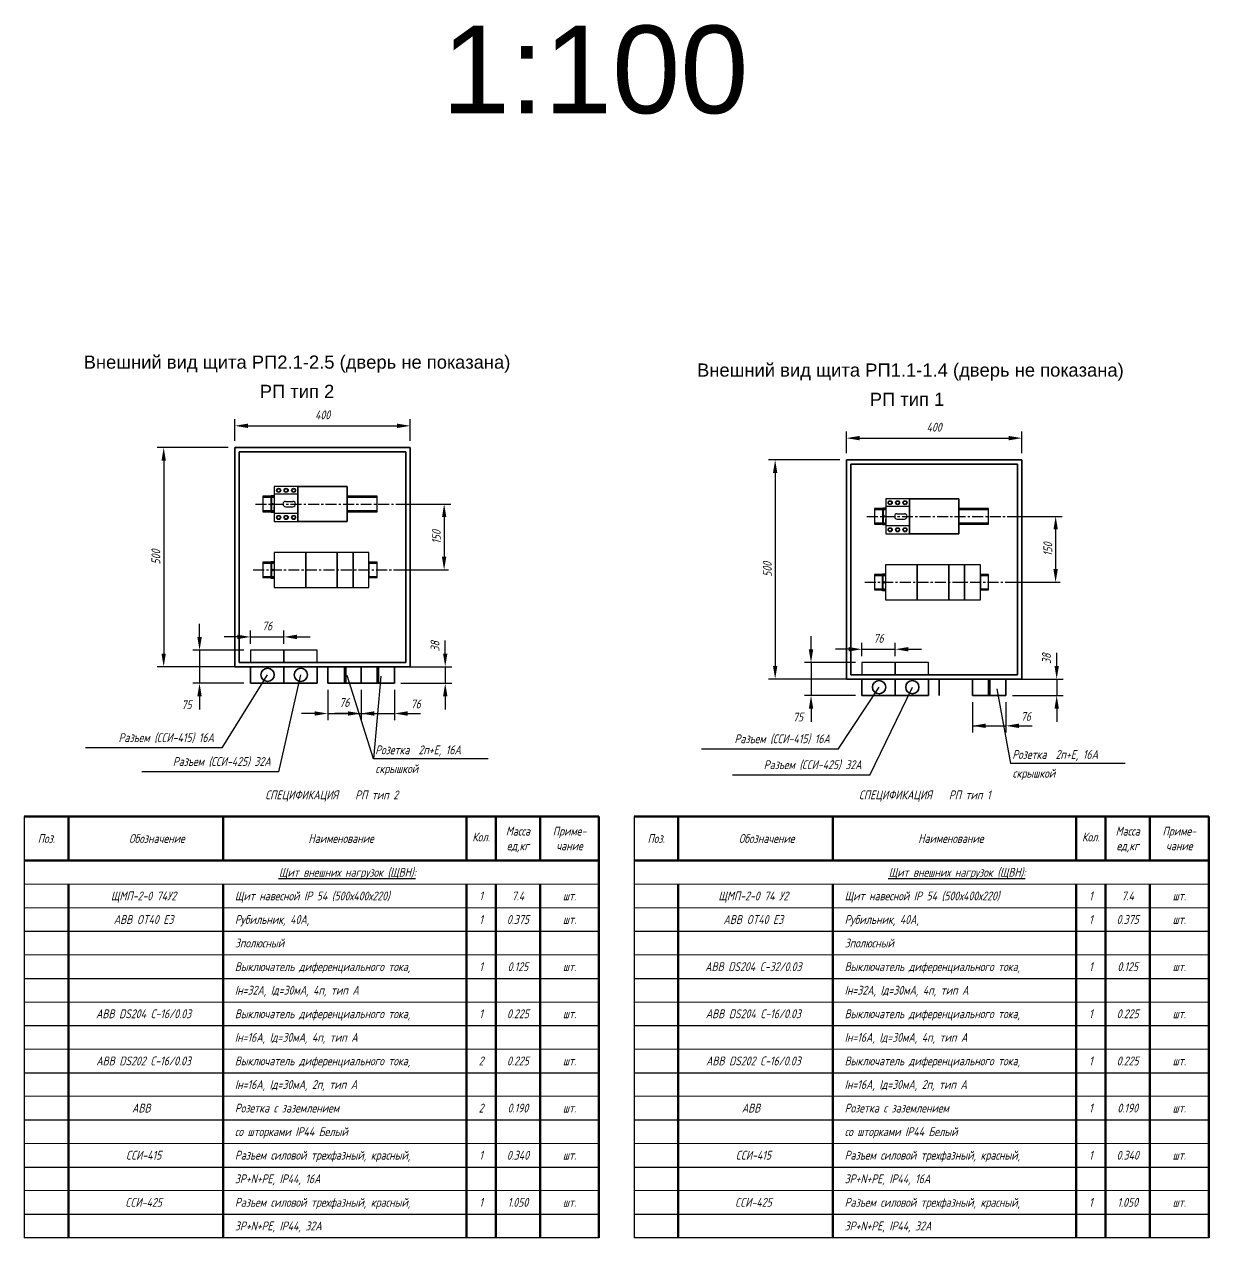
# Model space of a CAD drawing. Header units: millimetres. Extents: x -7047 to 653546, y -441812 to -147059.
# Drawn here: x 358859 to 385866, y -321476 to -293801 of the extents above; entities that cross this region are included whole.
import ezdxf
from ezdxf.enums import TextEntityAlignment as Align

# ---------------------------------------------------------------- set-up
doc = ezdxf.new("R2010")
doc.units = ezdxf.units.MM
doc.linetypes.add('CENTER', pattern=[2, 1.25, -0.25, 0.25, -0.25])
doc.layers.add('$TEXT', color=250, linetype='Continuous')
doc.layers.add('TONK', color=7, linetype='Continuous', lineweight=30)
doc.layers.add('ЭОМ_схема_т', color=7, linetype='Continuous', lineweight=25)
doc.styles.add('Arial-0', font='arial.ttf')
doc.styles.add('GOST 2.304', font='CS_Gost2304.shx', dxfattribs={"oblique": 15})
doc.styles.add('Анно2.0', font='arial.ttf', dxfattribs={"height": 2})
doc.styles.add('АРИАЛ', font='arial.ttf', dxfattribs={"width": 0.9, "height": 2.7})

msp = doc.modelspace()

# ---------------------------------------------------------------- linework, layer by layer
at = {"layer": '$TEXT', "color": 7}
for points in [[(358858.5, -311866.5), (358858.5, -321476.1)], [(372762.1, -311866.5), (372762.1, -321476.1)], [(371962.5, -321476.1), (358858.5, -321476.1)], [(385866.1, -321476.1), (372762.1, -321476.1)]]:
    msp.add_lwpolyline(points, dxfattribs=at)
at = {"color": 7, "ltscale": 2}
for p, q in [((363660.8, -303303.3), (363660.8, -302808.6)), ((363960.8, -302958.6), (367360.8, -302958.6)), ((367660.8, -303303.3), (367660.8, -302808.6)), ((377603.7, -303584.6), (377603.7, -303089.9)), ((377903.7, -303239.9), (381303.7, -303239.9)), ((381603.7, -303584.6), (381603.7, -303089.9)), ((363510.8, -303453.3), (361887.2, -303453.3)), ((362037.2, -303753.3), (362037.2, -308153.3)), ((377453.7, -303734.6), (375830.1, -303734.6)), ((375980.1, -304034.6), (375980.1, -308434.6)), ((365098.8, -304342), (364558.8, -304342)), ((364558.8, -304342), (364558.8, -305142)), ((365098.8, -305142), (365098.8, -304342)), ((364490.4, -304567), (364301.4, -304567)), ((364301.4, -304567), (364301.4, -304917)), ((364490.4, -304595.8), (364301.4, -304595.8)), ((364301.4, -304595.8), (364301.4, -304888.2)), ((364490.4, -304937.8), (364490.4, -304546.3)), ((364490.4, -304546.3), (364558.8, -304546.3)), ((364490.4, -304577.3), (364558.8, -304577.3)), ((364490.4, -304596.9), (364490.4, -304577.3)), ((364558.8, -304587.1), (364490.4, -304587.1)), ((364490.4, -304888.2), (364490.4, -304595.8)), ((364503.8, -304596.9), (364490.4, -304596.9)), ((364490.4, -304596.9), (364490.4, -304889.3)), ((364558.8, -304596.9), (364490.4, -304596.9)), ((364497.1, -304889.3), (364497.1, -304596.9)), ((364503.8, -304889.3), (364503.8, -304596.9)), ((364558.8, -304512.4), (365098.8, -304512.4)), ((364558.8, -304556), (364558.8, -304538.6)), ((364558.8, -304546.3), (364558.8, -304937.8)), ((364558.8, -304577.3), (364558.8, -304596.9)), ((366905.4, -304567), (366222.6, -304567)), ((366905.4, -304595.8), (366222.6, -304595.8)), ((366905.4, -304917), (366905.4, -304567)), ((366905.4, -304888.2), (366905.4, -304595.8)), ((379041.7, -304623.3), (378501.7, -304623.3)), ((378501.7, -304623.3), (378501.7, -305423.3)), ((379041.7, -305423.3), (379041.7, -304623.3)), ((364301.4, -304888.2), (364490.4, -304888.2)), ((364301.4, -304917), (364490.4, -304917)), ((364490.4, -304889.3), (364503.8, -304889.3)), ((364490.4, -304889.3), (364558.8, -304889.3)), ((364490.4, -304908.9), (364490.4, -304889.3)), ((364558.8, -304899.1), (364490.4, -304899.1)), ((364558.8, -304908.9), (364490.4, -304908.9)), ((364558.8, -304937.8), (364490.4, -304937.8)), ((364520.3, -304757.5), (364524.6, -304726.9)), ((364525.1, -304758.7), (364529.4, -304728)), ((364558.8, -304869.1), (364558.8, -304808.8)), ((364558.8, -304849.1), (364558.8, -304815.5)), ((364558.8, -304889.3), (364558.8, -304908.9)), ((364558.8, -304950.4), (365098.8, -304950.4)), ((365098.8, -304808.8), (365098.8, -304869.1)), ((366222.6, -304888.2), (366905.4, -304888.2)), ((366222.6, -304917), (366905.4, -304917)), ((378433.3, -304848.3), (378244.4, -304848.3)), ((378244.4, -304848.3), (378244.4, -305198.3)), ((378433.3, -304877.1), (378244.4, -304877.1)), ((378244.4, -304877.1), (378244.4, -305169.5)), ((378433.3, -305219.1), (378433.3, -304827.6)), ((378433.3, -304827.6), (378501.7, -304827.6)), ((378433.3, -304858.6), (378501.7, -304858.6)), ((378433.3, -304878.2), (378433.3, -304858.6)), ((378501.7, -304868.4), (378433.3, -304868.4)), ((378433.3, -305169.5), (378433.3, -304877.1)), ((378446.7, -304878.2), (378433.3, -304878.2)), ((378433.3, -304878.2), (378433.3, -305170.6)), ((378501.7, -304878.2), (378433.3, -304878.2)), ((378440, -305170.6), (378440, -304878.2)), ((378446.7, -305170.6), (378446.7, -304878.2)), ((378501.7, -304793.7), (379041.7, -304793.7)), ((378501.7, -304837.3), (378501.7, -304819.9)), ((378501.7, -304827.6), (378501.7, -305219.1)), ((378501.7, -304858.6), (378501.7, -304878.2)), ((380848.3, -304848.3), (380165.5, -304848.3)), ((380848.3, -304877.1), (380165.5, -304877.1)), ((380848.3, -305198.3), (380848.3, -304848.3)), ((380848.3, -305169.5), (380848.3, -304877.1)), ((364558.8, -305142), (365098.8, -305142)), ((368432.6, -305042), (368431.7, -305946.5)), ((378244.4, -305169.5), (378433.3, -305169.5)), ((378244.4, -305198.3), (378433.3, -305198.3)), ((378433.3, -305170.6), (378446.7, -305170.6)), ((378433.3, -305170.6), (378501.7, -305170.6)), ((378433.3, -305190.2), (378433.3, -305170.6)), ((378501.7, -305180.4), (378433.3, -305180.4)), ((378501.7, -305190.2), (378433.3, -305190.2)), ((378501.7, -305219.1), (378433.3, -305219.1)), ((378463.2, -305038.8), (378467.5, -305008.2)), ((378468, -305040), (378472.4, -305009.3)), ((378501.7, -305150.4), (378501.7, -305090.1)), ((378501.7, -305130.4), (378501.7, -305096.8)), ((378501.7, -305170.6), (378501.7, -305190.2)), ((378501.7, -305231.7), (379041.7, -305231.7)), ((379041.7, -305090.1), (379041.7, -305150.4)), ((380165.5, -305169.5), (380848.3, -305169.5)), ((380165.5, -305198.3), (380848.3, -305198.3)), ((378501.7, -305423.3), (379041.7, -305423.3)), ((382375.5, -305323.3), (382374.6, -306227.8)), ((364488, -306071.5), (364299, -306071.5)), ((364299, -306071.5), (364299, -306421.5)), ((364488, -306442.2), (364488, -306050.7)), ((364488, -306050.7), (364556.4, -306050.7)), ((364488, -306081.7), (364556.4, -306081.7)), ((364488, -306101.3), (364488, -306081.7)), ((365276.4, -305846.5), (364556.4, -305846.5)), ((364556.4, -305846.5), (364556.4, -306646.5)), ((364556.4, -306050.7), (364556.4, -306442.2)), ((364556.4, -306081.7), (364556.4, -306101.3)), ((365276.4, -306646.5), (365276.4, -305846.5)), ((365996.4, -305846.5), (365276.4, -305846.5)), ((365276.4, -305846.5), (365276.4, -306646.5)), ((366356.4, -305846.5), (365996.4, -305846.5)), ((365996.4, -305846.5), (365996.4, -306646.5)), ((365996.4, -306646.5), (365996.4, -305846.5)), ((366356.4, -306646.5), (366356.4, -305846.5)), ((366716.4, -305846.5), (366356.4, -305846.5)), ((366356.4, -305846.5), (366356.4, -306646.5)), ((366716.4, -306646.5), (366716.4, -305846.5)), ((366905.4, -306071.5), (366716.4, -306071.5)), ((366905.4, -306421.5), (366905.4, -306071.5)), ((364488, -306100.3), (364299, -306100.3)), ((364299, -306100.3), (364299, -306392.6)), ((364556.4, -306091.5), (364488, -306091.5)), ((364488, -306392.6), (364488, -306100.3)), ((364501.4, -306101.3), (364488, -306101.3)), ((364488, -306101.3), (364488, -306393.7)), ((364556.4, -306101.3), (364488, -306101.3)), ((364494.7, -306393.7), (364494.7, -306101.3)), ((364501.4, -306393.7), (364501.4, -306101.3)), ((364517.9, -306262), (364522.2, -306231.3)), ((364522.7, -306263.2), (364527, -306232.5)), ((366905.4, -306100.3), (366716.4, -306100.3)), ((366716.4, -306100.3), (366716.4, -306392.6)), ((366905.4, -306392.6), (366905.4, -306100.3)), ((378430.9, -306352.8), (378242, -306352.8)), ((378242, -306352.8), (378242, -306702.8)), ((378430.9, -306723.5), (378430.9, -306332)), ((378430.9, -306332), (378499.3, -306332)), ((378430.9, -306363), (378499.3, -306363)), ((378430.9, -306382.6), (378430.9, -306363)), ((379219.3, -306127.8), (378499.3, -306127.8)), ((378499.3, -306127.8), (378499.3, -306927.8)), ((378499.3, -306332), (378499.3, -306723.5)), ((378499.3, -306363), (378499.3, -306382.6)), ((379219.3, -306927.8), (379219.3, -306127.8)), ((379939.3, -306127.8), (379219.3, -306127.8)), ((379219.3, -306127.8), (379219.3, -306927.8)), ((380299.3, -306127.8), (379939.3, -306127.8)), ((379939.3, -306127.8), (379939.3, -306927.8)), ((379939.3, -306927.8), (379939.3, -306127.8)), ((380299.3, -306927.8), (380299.3, -306127.8)), ((380659.3, -306127.8), (380299.3, -306127.8)), ((380299.3, -306127.8), (380299.3, -306927.8)), ((380659.3, -306927.8), (380659.3, -306127.8)), ((380848.3, -306352.8), (380659.3, -306352.8)), ((380848.3, -306702.8), (380848.3, -306352.8)), ((364299, -306392.6), (364488, -306392.6)), ((364299, -306421.5), (364488, -306421.5)), ((364488, -306393.7), (364501.4, -306393.7)), ((364488, -306393.7), (364556.4, -306393.7)), ((364488, -306413.3), (364488, -306393.7)), ((364556.4, -306403.5), (364488, -306403.5)), ((364556.4, -306413.3), (364488, -306413.3)), ((364556.4, -306442.2), (364488, -306442.2)), ((364556.4, -306393.7), (364556.4, -306413.3)), ((366716.4, -306392.6), (366905.4, -306392.6)), ((366716.4, -306421.5), (366905.4, -306421.5)), ((378430.9, -306381.6), (378242, -306381.6)), ((378242, -306381.6), (378242, -306673.9)), ((378499.3, -306372.8), (378430.9, -306372.8)), ((378430.9, -306673.9), (378430.9, -306381.6)), ((378444.3, -306382.6), (378430.9, -306382.6)), ((378430.9, -306382.6), (378430.9, -306675)), ((378499.3, -306382.6), (378430.9, -306382.6)), ((378437.6, -306675), (378437.6, -306382.6)), ((378444.3, -306675), (378444.3, -306382.6)), ((378460.8, -306543.3), (378465.1, -306512.6)), ((378465.6, -306544.5), (378470, -306513.8)), ((380848.3, -306381.6), (380659.3, -306381.6)), ((380659.3, -306381.6), (380659.3, -306673.9)), ((380848.3, -306673.9), (380848.3, -306381.6)), ((364556.4, -306646.5), (365276.4, -306646.5)), ((365276.4, -306646.5), (365996.4, -306646.5)), ((365996.4, -306646.5), (366356.4, -306646.5)), ((366356.4, -306646.5), (366716.4, -306646.5)), ((378242, -306673.9), (378430.9, -306673.9)), ((378242, -306702.8), (378430.9, -306702.8)), ((378430.9, -306675), (378444.3, -306675)), ((378430.9, -306675), (378499.3, -306675)), ((378430.9, -306694.6), (378430.9, -306675)), ((378499.3, -306684.8), (378430.9, -306684.8)), ((378499.3, -306694.6), (378430.9, -306694.6)), ((378499.3, -306723.5), (378430.9, -306723.5)), ((378499.3, -306675), (378499.3, -306694.6)), ((380659.3, -306673.9), (380848.3, -306673.9)), ((380659.3, -306702.8), (380848.3, -306702.8)), ((378499.3, -306927.8), (379219.3, -306927.8)), ((379219.3, -306927.8), (379939.3, -306927.8)), ((379939.3, -306927.8), (380299.3, -306927.8)), ((380299.3, -306927.8), (380659.3, -306927.8)), ((362854.8, -307778.3), (362854.8, -307478.3)), ((364015.6, -307928.3), (364015.6, -307623.2)), ((364775.6, -307928.3), (364775.6, -307623.2)), ((363715.6, -307773.2), (363415.6, -307773.2)), ((364015.6, -307773.2), (364775.6, -307773.2)), ((365075.6, -307773.2), (365375.6, -307773.2)), ((368456.9, -308153.3), (368456.9, -307853.3)), ((376797.7, -308059.6), (376797.7, -307759.6)), ((377958.5, -308209.6), (377958.5, -307904.5)), ((378718.5, -308209.6), (378718.5, -307904.5)), ((363865.6, -308078.3), (362704.8, -308078.3)), ((362854.8, -308078.3), (362854.8, -308828.3)), ((364775.6, -308078.3), (364015.6, -308078.3)), ((364015.6, -308078.3), (364015.6, -308353.3)), ((364775.6, -308353.3), (364775.6, -308078.3)), ((365535.6, -308078.3), (364775.6, -308078.3)), ((364775.6, -308078.3), (364775.6, -308353.3)), ((365535.6, -308353.3), (365535.6, -308078.3)), ((377658.5, -308054.5), (377358.5, -308054.5)), ((377958.5, -308054.5), (378718.5, -308054.5)), ((379018.5, -308054.5), (379318.5, -308054.5)), ((382399.8, -308434.6), (382399.8, -308134.6)), ((363660.8, -308453.3), (361887.2, -308453.3)), ((366156.8, -308453.3), (366187.4, -308453.3)), ((367296.8, -308453.3), (366536.8, -308453.3)), ((366901.5, -308453.3), (366932.1, -308453.3)), ((367446.8, -308453.3), (368606.9, -308453.3)), ((368456.9, -308453.3), (368456.9, -308828.3)), ((377808.5, -308359.6), (376647.7, -308359.6)), ((376797.7, -308359.6), (376797.7, -309109.6)), ((378718.5, -308359.6), (377958.5, -308359.6)), ((377958.5, -308359.6), (377958.5, -308634.6)), ((378718.5, -308634.6), (378718.5, -308359.6)), ((379478.5, -308359.6), (378718.5, -308359.6)), ((378718.5, -308359.6), (378718.5, -308634.6)), ((379478.5, -308634.6), (379478.5, -308359.6)), ((363865.6, -308828.3), (362704.8, -308828.3)), ((366187.4, -308828.3), (366156.8, -308828.3)), ((366932.1, -308828.3), (366901.5, -308828.3)), ((367446.8, -308828.3), (368606.9, -308828.3)), ((377603.7, -308734.6), (375830.1, -308734.6)), ((380099.8, -308734.6), (380130.4, -308734.6)), ((381239.8, -308734.6), (380479.8, -308734.6)), ((380844.4, -308734.6), (380875.1, -308734.6)), ((381389.8, -308734.6), (382549.8, -308734.6)), ((382399.8, -308734.6), (382399.8, -309109.6)), ((362854.8, -309128.3), (362854.8, -309428.3)), ((365776.8, -308978.3), (365776.8, -309669.8)), ((366536.8, -308978.3), (366536.8, -309669.8)), ((366536.8, -308978.3), (366536.8, -309669.8)), ((367296.8, -308978.3), (367296.8, -309669.8)), ((368456.9, -309128.3), (368456.9, -309428.3)), ((377808.5, -309109.6), (376647.7, -309109.6)), ((380875.1, -309109.6), (380844.4, -309109.6)), ((381389.8, -309109.6), (382549.8, -309109.6)), ((376797.7, -309409.6), (376797.7, -309709.6)), ((380479.8, -309259.6), (380479.8, -309951.1)), ((380479.8, -309259.6), (380479.8, -309951.1)), ((381239.8, -309259.6), (381239.8, -309951.1)), ((382399.8, -309409.6), (382399.8, -309709.6)), ((365476.8, -309519.8), (365176.8, -309519.8)), ((365776.8, -309519.8), (366536.8, -309519.8)), ((366236.8, -309519.8), (365936.8, -309519.8)), ((366536.8, -309519.8), (367296.8, -309519.8)), ((366836.8, -309519.8), (367136.8, -309519.8)), ((367596.8, -309519.8), (367896.8, -309519.8)), ((380479.8, -309801.1), (381239.8, -309801.1)), ((380779.8, -309801.1), (381079.8, -309801.1)), ((381539.8, -309801.1), (381839.8, -309801.1))]:
    msp.add_line(p, q, dxfattribs=at)
at = {"color": 7, "lineweight": 35, "ltscale": 2}
for p, q in [((367660.8, -303453.3), (363660.8, -303453.3)), ((363660.8, -303453.3), (363660.8, -308453.3)), ((367560.8, -303553.3), (363760.8, -303553.3)), ((363760.8, -303553.3), (363760.8, -308353.3)), ((367560.8, -308353.3), (367560.8, -303553.3)), ((367660.8, -308453.3), (367660.8, -303453.3)), ((381603.7, -303734.6), (377603.7, -303734.6)), ((377603.7, -303734.6), (377603.7, -308734.6)), ((381503.7, -303834.6), (377703.7, -303834.6)), ((377703.7, -303834.6), (377703.7, -308634.6)), ((381503.7, -308634.6), (381503.7, -303834.6)), ((381603.7, -308734.6), (381603.7, -303734.6)), ((366222.6, -304342), (365098.8, -304342)), ((365098.8, -304342), (365098.8, -305142)), ((366222.6, -305142), (366222.6, -304342)), ((380165.5, -304623.3), (379041.7, -304623.3)), ((379041.7, -304623.3), (379041.7, -305423.3)), ((380165.5, -305423.3), (380165.5, -304623.3)), ((365098.8, -305142), (366222.6, -305142)), ((379041.7, -305423.3), (380165.5, -305423.3)), ((363660.8, -308453.3), (367660.8, -308453.3)), ((363760.8, -308353.3), (367560.8, -308353.3)), ((364015.6, -308466.5), (364015.6, -308828.3)), ((364775.6, -308828.3), (364775.6, -308453.3)), ((364775.6, -308464.8), (364775.6, -308828.3)), ((365535.6, -308828.3), (365535.6, -308453.3)), ((366536.8, -308453.3), (365776.8, -308453.3)), ((365776.8, -308453.3), (365776.8, -308828.3)), ((366156.8, -308828.3), (366156.8, -308453.3)), ((366187.4, -308453.3), (366187.4, -308828.3)), ((366536.8, -308828.3), (366536.8, -308453.3)), ((366536.8, -308453.3), (366536.8, -308828.3)), ((366901.5, -308828.3), (366901.5, -308453.3)), ((366932.1, -308453.3), (366932.1, -308828.3)), ((367296.8, -308828.3), (367296.8, -308453.3)), ((364015.6, -308828.3), (364775.6, -308828.3)), ((364775.6, -308828.3), (365535.6, -308828.3)), ((365776.8, -308828.3), (366536.8, -308828.3)), ((366536.8, -308828.3), (367296.8, -308828.3)), ((377603.7, -308734.6), (381603.7, -308734.6)), ((377703.7, -308634.6), (381503.7, -308634.6)), ((377958.5, -308747.8), (377958.5, -309109.6)), ((378718.5, -309109.6), (378718.5, -308734.6)), ((378718.5, -308746.1), (378718.5, -309109.6)), ((379478.5, -309109.6), (379478.5, -308734.6)), ((380479.8, -308734.6), (379719.8, -308734.6)), ((379719.8, -308734.6), (379719.8, -309109.6)), ((380479.8, -309109.6), (380479.8, -308734.6)), ((380479.8, -308734.6), (380479.8, -309109.6)), ((380844.4, -309109.6), (380844.4, -308734.6)), ((380875.1, -308734.6), (380875.1, -309109.6)), ((381239.8, -309109.6), (381239.8, -308734.6)), ((377958.5, -309109.6), (378718.5, -309109.6)), ((378718.5, -309109.6), (379478.5, -309109.6)), ((380479.8, -309109.6), (381239.8, -309109.6))]:
    msp.add_line(p, q, dxfattribs=at)
at = {"color": 7}
for p, q in [((364818.1, -304681.3), (364983.2, -304681.3)), ((364818.1, -304802.7), (364983.2, -304802.7)), ((378761, -304962.6), (378926.1, -304962.6)), ((378761, -305084), (378926.1, -305084)), ((363370.5, -310306), (364406.5, -308638.6)), ((364664.7, -310851.1), (365165, -308638.6)), ((366819.1, -310555.1), (366224.7, -308651.6)), ((366987.9, -308669.3), (366819.1, -310555.1)), ((377415.3, -310332.3), (378349.4, -308919.9)), ((378138.2, -310924.4), (379108, -308919.9)), ((381037.9, -308959), (381345.8, -310660.7)), ((363370.5, -310306), (360253.9, -310306)), ((377415.3, -310332.3), (374298.7, -310332.3)), ((369436.7, -310555.1), (366819.1, -310555.1)), ((383963.4, -310660.7), (381345.8, -310660.7)), ((364664.7, -310851.1), (361536.2, -310851.1)), ((378138.2, -310924.4), (375009.7, -310924.4)), ((358858.5, -314487.3), (359866.5, -314487.3)), ((359866.5, -314487.3), (363898.5, -314487.3)), ((363898.5, -314487.3), (368938.5, -314487.3)), ((368938.5, -314487.3), (369610.5, -314487.3)), ((369610.5, -314487.3), (370618.5, -314487.3)), ((370618.5, -314487.3), (371962.5, -314487.3)), ((372762.1, -314487.3), (373770.1, -314487.3)), ((373770.1, -314487.3), (377802.1, -314487.3)), ((377802.1, -314487.3), (382842.1, -314487.3)), ((382842.1, -314487.3), (383514.1, -314487.3)), ((383514.1, -314487.3), (384522.1, -314487.3)), ((384522.1, -314487.3), (385866.1, -314487.3)), ((358858.5, -315562.5), (359866.5, -315562.5)), ((359866.5, -315562.5), (363898.5, -315562.5)), ((359866.5, -315562.5), (363898.5, -315562.5)), ((363898.5, -315562.5), (368938.5, -315562.5)), ((363898.5, -315562.5), (368938.5, -315562.5)), ((368938.5, -315562.5), (369610.5, -315562.5)), ((368938.5, -315562.5), (369610.5, -315562.5)), ((369610.5, -315562.5), (370618.5, -315562.5)), ((369610.5, -315562.5), (370618.5, -315562.5)), ((370618.5, -315562.5), (371962.5, -315562.5)), ((370618.5, -315562.5), (371962.5, -315562.5)), ((372762.1, -315562.5), (373770.1, -315562.5)), ((373770.1, -315562.5), (377802.1, -315562.5)), ((373770.1, -315562.5), (377802.1, -315562.5)), ((377802.1, -315562.5), (382842.1, -315562.5)), ((377802.1, -315562.5), (382842.1, -315562.5)), ((382842.1, -315562.5), (383514.1, -315562.5)), ((382842.1, -315562.5), (383514.1, -315562.5)), ((383514.1, -315562.5), (384522.1, -315562.5)), ((383514.1, -315562.5), (384522.1, -315562.5)), ((384522.1, -315562.5), (385866.1, -315562.5)), ((384522.1, -315562.5), (385866.1, -315562.5)), ((358858.5, -316637.7), (359866.5, -316637.7)), ((359866.5, -316637.7), (363898.5, -316637.7)), ((363898.5, -316637.7), (368938.5, -316637.7)), ((368938.5, -316637.7), (369610.5, -316637.7)), ((369610.5, -316637.7), (370618.5, -316637.7)), ((370618.5, -316637.7), (371962.5, -316637.7)), ((372762.1, -316637.7), (373770.1, -316637.7)), ((373770.1, -316637.7), (377802.1, -316637.7)), ((377802.1, -316637.7), (382842.1, -316637.7)), ((382842.1, -316637.7), (383514.1, -316637.7)), ((383514.1, -316637.7), (384522.1, -316637.7)), ((384522.1, -316637.7), (385866.1, -316637.7)), ((358858.5, -317712.9), (359866.5, -317712.9)), ((359866.5, -317712.9), (363898.5, -317712.9)), ((359866.5, -317712.9), (363898.5, -317712.9)), ((363898.5, -317712.9), (368938.5, -317712.9)), ((363898.5, -317712.9), (368938.5, -317712.9)), ((368938.5, -317712.9), (369610.5, -317712.9)), ((369610.5, -317712.9), (370618.5, -317712.9)), ((370618.5, -317712.9), (371962.5, -317712.9)), ((372762.1, -317712.9), (373770.1, -317712.9)), ((373770.1, -317712.9), (377802.1, -317712.9)), ((373770.1, -317712.9), (377802.1, -317712.9)), ((377802.1, -317712.9), (382842.1, -317712.9)), ((377802.1, -317712.9), (382842.1, -317712.9)), ((382842.1, -317712.9), (383514.1, -317712.9)), ((383514.1, -317712.9), (384522.1, -317712.9)), ((384522.1, -317712.9), (385866.1, -317712.9)), ((358858.5, -318788.1), (359866.5, -318788.1)), ((359866.5, -318788.1), (363898.5, -318788.1)), ((363898.5, -318788.1), (368938.5, -318788.1)), ((368938.5, -318788.1), (369610.5, -318788.1)), ((369610.5, -318788.1), (370618.5, -318788.1)), ((370618.5, -318788.1), (371962.5, -318788.1)), ((372762.1, -318788.1), (373770.1, -318788.1)), ((373770.1, -318788.1), (377802.1, -318788.1)), ((377802.1, -318788.1), (382842.1, -318788.1)), ((382842.1, -318788.1), (383514.1, -318788.1)), ((383514.1, -318788.1), (384522.1, -318788.1)), ((384522.1, -318788.1), (385866.1, -318788.1)), ((358858.5, -319863.3), (359866.5, -319863.3)), ((359866.5, -319863.3), (363898.5, -319863.3)), ((363898.5, -319863.3), (368938.5, -319863.3)), ((368938.5, -319863.3), (369610.5, -319863.3)), ((369610.5, -319863.3), (370618.5, -319863.3)), ((370618.5, -319863.3), (371962.5, -319863.3)), ((372762.1, -319863.3), (373770.1, -319863.3)), ((373770.1, -319863.3), (377802.1, -319863.3)), ((377802.1, -319863.3), (382842.1, -319863.3)), ((382842.1, -319863.3), (383514.1, -319863.3)), ((383514.1, -319863.3), (384522.1, -319863.3)), ((384522.1, -319863.3), (385866.1, -319863.3)), ((358858.5, -320938.5), (359866.5, -320938.5)), ((359866.5, -320938.5), (363898.5, -320938.5)), ((363898.5, -320938.5), (368938.5, -320938.5)), ((368938.5, -320938.5), (369610.5, -320938.5)), ((369610.5, -320938.5), (370618.5, -320938.5)), ((370618.5, -320938.5), (371962.5, -320938.5)), ((372762.1, -320938.5), (373770.1, -320938.5)), ((373770.1, -320938.5), (377802.1, -320938.5)), ((377802.1, -320938.5), (382842.1, -320938.5)), ((382842.1, -320938.5), (383514.1, -320938.5)), ((383514.1, -320938.5), (384522.1, -320938.5)), ((384522.1, -320938.5), (385866.1, -320938.5))]:
    msp.add_line(p, q, dxfattribs=at)
at = {"color": 7, "linetype": 'CENTER', "ltscale": 200}
for p, q in [((364129.6, -304742), (367397.1, -304742)), ((378072.5, -305023.3), (381340.1, -305023.3)), ((364080.3, -306246.5), (367347.9, -306246.5)), ((378023.2, -306527.8), (381290.8, -306527.8))]:
    msp.add_line(p, q, dxfattribs=at)
at = {"color": 7, "lineweight": 50}
for p, q in [((371962.5, -311866.5), (358858.5, -311866.5)), ((359866.5, -312874.5), (359866.5, -311866.5)), ((363390.4, -312874.5), (363390.4, -311866.5)), ((368938.5, -312874.5), (368938.5, -311866.5)), ((369610.5, -312874.5), (369610.5, -311866.5)), ((370618.5, -312874.5), (370618.5, -311866.5)), ((371962.5, -312874.5), (371962.5, -311866.5)), ((385866.1, -311866.5), (372762.1, -311866.5)), ((373770.1, -312874.5), (373770.1, -311866.5)), ((377294.1, -312874.5), (377294.1, -311866.5)), ((382842.1, -312874.5), (382842.1, -311866.5)), ((383514.1, -312874.5), (383514.1, -311866.5)), ((384522.1, -312874.5), (384522.1, -311866.5)), ((385866.1, -312874.5), (385866.1, -311866.5)), ((358858.5, -312874.5), (371962.5, -312874.5)), ((371962.5, -312874.5), (371962.5, -313412.1)), ((372762.1, -312874.5), (385866.1, -312874.5)), ((385866.1, -312874.5), (385866.1, -313412.1)), ((359866.5, -313412.1), (359866.5, -313949.7)), ((363390.4, -313412.1), (363390.4, -313949.7)), ((368938.5, -313412.1), (368938.5, -313949.7)), ((369610.5, -313412.1), (369610.5, -313949.7)), ((370618.5, -313412.1), (370618.5, -313949.7)), ((371962.5, -313412.1), (371962.5, -313949.7)), ((373770.1, -313412.1), (373770.1, -313949.7)), ((377294.1, -313412.1), (377294.1, -313949.7)), ((382842.1, -313412.1), (382842.1, -313949.7)), ((383514.1, -313412.1), (383514.1, -313949.7)), ((384522.1, -313412.1), (384522.1, -313949.7)), ((385866.1, -313412.1), (385866.1, -313949.7)), ((359866.5, -313949.7), (359866.5, -315024.9)), ((363390.4, -313949.7), (363390.4, -315024.9)), ((368938.5, -313949.7), (368938.5, -315024.9)), ((369610.5, -313949.7), (369610.5, -315024.9)), ((370618.5, -313949.7), (370618.5, -315024.9)), ((371962.5, -313949.7), (371962.5, -315024.9)), ((373770.1, -313949.7), (373770.1, -315024.9)), ((377294.1, -313949.7), (377294.1, -315024.9)), ((382842.1, -313949.7), (382842.1, -315024.9)), ((383514.1, -313949.7), (383514.1, -315024.9)), ((384522.1, -313949.7), (384522.1, -315024.9)), ((385866.1, -313949.7), (385866.1, -315024.9)), ((359866.5, -315024.9), (359866.5, -316100.1)), ((359866.5, -315024.9), (359866.5, -316100.1)), ((363390.4, -315024.9), (363390.4, -316100.1)), ((363390.4, -315024.9), (363390.4, -316100.1)), ((368938.5, -315024.9), (368938.5, -316100.1)), ((368938.5, -315024.9), (368938.5, -316100.1)), ((369610.5, -315024.9), (369610.5, -316100.1)), ((369610.5, -315024.9), (369610.5, -316100.1)), ((370618.5, -315024.9), (370618.5, -316100.1)), ((370618.5, -315024.9), (370618.5, -316100.1)), ((371962.5, -315024.9), (371962.5, -316100.1)), ((371962.5, -315024.9), (371962.5, -316100.1)), ((373770.1, -315024.9), (373770.1, -316100.1)), ((373770.1, -315024.9), (373770.1, -316100.1)), ((377294.1, -315024.9), (377294.1, -316100.1)), ((377294.1, -315024.9), (377294.1, -316100.1)), ((382842.1, -315024.9), (382842.1, -316100.1)), ((382842.1, -315024.9), (382842.1, -316100.1)), ((383514.1, -315024.9), (383514.1, -316100.1)), ((383514.1, -315024.9), (383514.1, -316100.1)), ((384522.1, -315024.9), (384522.1, -316100.1)), ((384522.1, -315024.9), (384522.1, -316100.1)), ((385866.1, -315024.9), (385866.1, -316100.1)), ((385866.1, -315024.9), (385866.1, -316100.1)), ((359866.5, -316100.1), (359866.5, -317175.3)), ((363390.4, -316100.1), (363390.4, -317175.3)), ((368938.5, -316100.1), (368938.5, -317175.3)), ((369610.5, -316100.1), (369610.5, -317175.3)), ((370618.5, -316100.1), (370618.5, -317175.3)), ((371962.5, -316100.1), (371962.5, -317175.3)), ((373770.1, -316100.1), (373770.1, -317175.3)), ((377294.1, -316100.1), (377294.1, -317175.3)), ((382842.1, -316100.1), (382842.1, -317175.3)), ((383514.1, -316100.1), (383514.1, -317175.3)), ((384522.1, -316100.1), (384522.1, -317175.3)), ((385866.1, -316100.1), (385866.1, -317175.3)), ((359866.5, -317175.3), (359866.5, -318250.5)), ((363390.4, -317175.3), (363390.4, -318250.5)), ((368938.5, -317175.3), (368938.5, -318250.5)), ((369610.5, -317175.3), (369610.5, -318250.5)), ((370618.5, -317175.3), (370618.5, -318250.5)), ((371962.5, -317175.3), (371962.5, -318250.5)), ((373770.1, -317175.3), (373770.1, -318250.5)), ((377294.1, -317175.3), (377294.1, -318250.5)), ((382842.1, -317175.3), (382842.1, -318250.5)), ((383514.1, -317175.3), (383514.1, -318250.5)), ((384522.1, -317175.3), (384522.1, -318250.5)), ((385866.1, -317175.3), (385866.1, -318250.5)), ((359866.5, -318250.5), (359866.5, -319325.7)), ((363390.4, -318250.5), (363390.4, -319325.7)), ((368938.5, -318250.5), (368938.5, -319325.7)), ((369610.5, -318250.5), (369610.5, -319325.7)), ((370618.5, -318250.5), (370618.5, -319325.7)), ((371962.5, -318250.5), (371962.5, -319325.7)), ((373770.1, -318250.5), (373770.1, -319325.7)), ((377294.1, -318250.5), (377294.1, -319325.7)), ((382842.1, -318250.5), (382842.1, -319325.7)), ((383514.1, -318250.5), (383514.1, -319325.7)), ((384522.1, -318250.5), (384522.1, -319325.7)), ((385866.1, -318250.5), (385866.1, -319325.7)), ((359866.5, -319325.7), (359866.5, -320400.9)), ((363390.4, -319325.7), (363390.4, -320400.9)), ((368938.5, -319325.7), (368938.5, -320400.9)), ((369610.5, -319325.7), (369610.5, -320400.9)), ((370618.5, -319325.7), (370618.5, -320400.9)), ((371962.5, -319325.7), (371962.5, -320400.9)), ((373770.1, -319325.7), (373770.1, -320400.9)), ((377294.1, -319325.7), (377294.1, -320400.9)), ((382842.1, -319325.7), (382842.1, -320400.9)), ((383514.1, -319325.7), (383514.1, -320400.9)), ((384522.1, -319325.7), (384522.1, -320400.9)), ((385866.1, -319325.7), (385866.1, -320400.9)), ((359866.5, -320400.9), (359866.5, -321476.1)), ((363390.4, -320400.9), (363390.4, -321476.1)), ((368938.5, -320400.9), (368938.5, -321476.1)), ((369610.5, -320400.9), (369610.5, -321476.1)), ((370618.5, -320400.9), (370618.5, -321476.1)), ((371962.5, -320400.9), (371962.5, -321476.1)), ((373770.1, -320400.9), (373770.1, -321476.1)), ((377294.1, -320400.9), (377294.1, -321476.1)), ((382842.1, -320400.9), (382842.1, -321476.1)), ((383514.1, -320400.9), (383514.1, -321476.1)), ((384522.1, -320400.9), (384522.1, -321476.1)), ((385866.1, -320400.9), (385866.1, -321476.1))]:
    msp.add_line(p, q, dxfattribs=at)
at = {"color": 7, "lineweight": 5}
for p, q in [((358858.5, -312874.5), (359866.5, -312874.5)), ((359866.5, -312874.5), (363898.5, -312874.5)), ((363560.2, -312874.5), (367928.2, -312874.5)), ((368938.5, -312874.5), (369610.5, -312874.5)), ((369610.5, -312874.5), (370618.5, -312874.5)), ((370618.5, -312874.5), (371962.5, -312874.5)), ((372762.1, -312874.5), (373770.1, -312874.5)), ((373770.1, -312874.5), (377802.1, -312874.5)), ((377463.8, -312874.5), (381831.8, -312874.5)), ((382842.1, -312874.5), (383514.1, -312874.5)), ((383514.1, -312874.5), (384522.1, -312874.5)), ((384522.1, -312874.5), (385866.1, -312874.5)), ((358858.5, -313412.1), (359866.5, -313412.1)), ((359866.5, -313412.1), (363898.5, -313412.1)), ((363898.5, -313412.1), (368938.5, -313412.1)), ((368938.5, -313412.1), (369610.5, -313412.1)), ((369610.5, -313412.1), (370618.5, -313412.1)), ((370618.5, -313412.1), (371962.5, -313412.1)), ((372762.1, -313412.1), (373770.1, -313412.1)), ((373770.1, -313412.1), (377802.1, -313412.1)), ((377802.1, -313412.1), (382842.1, -313412.1)), ((382842.1, -313412.1), (383514.1, -313412.1)), ((383514.1, -313412.1), (384522.1, -313412.1)), ((384522.1, -313412.1), (385866.1, -313412.1)), ((358858.5, -313949.7), (359866.5, -313949.7)), ((359866.5, -313949.7), (363898.5, -313949.7)), ((363898.5, -313949.7), (368938.5, -313949.7)), ((368938.5, -313949.7), (369610.5, -313949.7)), ((369610.5, -313949.7), (370618.5, -313949.7)), ((370618.5, -313949.7), (371962.5, -313949.7)), ((372762.1, -313949.7), (373770.1, -313949.7)), ((373770.1, -313949.7), (377802.1, -313949.7)), ((377802.1, -313949.7), (382842.1, -313949.7)), ((382842.1, -313949.7), (383514.1, -313949.7)), ((383514.1, -313949.7), (384522.1, -313949.7)), ((384522.1, -313949.7), (385866.1, -313949.7)), ((358858.5, -315024.9), (359866.5, -315024.9)), ((359866.5, -315024.9), (363898.5, -315024.9)), ((359866.5, -315024.9), (363898.5, -315024.9)), ((363898.5, -315024.9), (368938.5, -315024.9)), ((363898.5, -315024.9), (368938.5, -315024.9)), ((368938.5, -315024.9), (369610.5, -315024.9)), ((368938.5, -315024.9), (369610.5, -315024.9)), ((369610.5, -315024.9), (370618.5, -315024.9)), ((369610.5, -315024.9), (370618.5, -315024.9)), ((370618.5, -315024.9), (371962.5, -315024.9)), ((370618.5, -315024.9), (371962.5, -315024.9)), ((372762.1, -315024.9), (373770.1, -315024.9)), ((373770.1, -315024.9), (377802.1, -315024.9)), ((373770.1, -315024.9), (377802.1, -315024.9)), ((377802.1, -315024.9), (382842.1, -315024.9)), ((377802.1, -315024.9), (382842.1, -315024.9)), ((382842.1, -315024.9), (383514.1, -315024.9)), ((382842.1, -315024.9), (383514.1, -315024.9)), ((383514.1, -315024.9), (384522.1, -315024.9)), ((383514.1, -315024.9), (384522.1, -315024.9)), ((384522.1, -315024.9), (385866.1, -315024.9)), ((384522.1, -315024.9), (385866.1, -315024.9)), ((358858.5, -316100.1), (359866.5, -316100.1)), ((359866.5, -316100.1), (363898.5, -316100.1)), ((359866.5, -316100.1), (363898.5, -316100.1)), ((363898.5, -316100.1), (368938.5, -316100.1)), ((363898.5, -316100.1), (368938.5, -316100.1)), ((368938.5, -316100.1), (369610.5, -316100.1)), ((368938.5, -316100.1), (369610.5, -316100.1)), ((369610.5, -316100.1), (370618.5, -316100.1)), ((369610.5, -316100.1), (370618.5, -316100.1)), ((370618.5, -316100.1), (371962.5, -316100.1)), ((370618.5, -316100.1), (371962.5, -316100.1)), ((372762.1, -316100.1), (373770.1, -316100.1)), ((373770.1, -316100.1), (377802.1, -316100.1)), ((373770.1, -316100.1), (377802.1, -316100.1)), ((377802.1, -316100.1), (382842.1, -316100.1)), ((377802.1, -316100.1), (382842.1, -316100.1)), ((382842.1, -316100.1), (383514.1, -316100.1)), ((382842.1, -316100.1), (383514.1, -316100.1)), ((383514.1, -316100.1), (384522.1, -316100.1)), ((383514.1, -316100.1), (384522.1, -316100.1)), ((384522.1, -316100.1), (385866.1, -316100.1)), ((384522.1, -316100.1), (385866.1, -316100.1)), ((358858.5, -317175.3), (359866.5, -317175.3)), ((359866.5, -317175.3), (363898.5, -317175.3)), ((363898.5, -317175.3), (368938.5, -317175.3)), ((368938.5, -317175.3), (369610.5, -317175.3)), ((369610.5, -317175.3), (370618.5, -317175.3)), ((370618.5, -317175.3), (371962.5, -317175.3)), ((372762.1, -317175.3), (373770.1, -317175.3)), ((373770.1, -317175.3), (377802.1, -317175.3)), ((377802.1, -317175.3), (382842.1, -317175.3)), ((382842.1, -317175.3), (383514.1, -317175.3)), ((383514.1, -317175.3), (384522.1, -317175.3)), ((384522.1, -317175.3), (385866.1, -317175.3)), ((358858.5, -318250.5), (359866.5, -318250.5)), ((359866.5, -318250.5), (363898.5, -318250.5)), ((359866.5, -318250.5), (363898.5, -318250.5)), ((363898.5, -318250.5), (368938.5, -318250.5)), ((363898.5, -318250.5), (368938.5, -318250.5)), ((368938.5, -318250.5), (369610.5, -318250.5)), ((368938.5, -318250.5), (369610.5, -318250.5)), ((369610.5, -318250.5), (370618.5, -318250.5)), ((369610.5, -318250.5), (370618.5, -318250.5)), ((370618.5, -318250.5), (371962.5, -318250.5)), ((370618.5, -318250.5), (371962.5, -318250.5)), ((372762.1, -318250.5), (373770.1, -318250.5)), ((373770.1, -318250.5), (377802.1, -318250.5)), ((373770.1, -318250.5), (377802.1, -318250.5)), ((377802.1, -318250.5), (382842.1, -318250.5)), ((377802.1, -318250.5), (382842.1, -318250.5)), ((382842.1, -318250.5), (383514.1, -318250.5)), ((382842.1, -318250.5), (383514.1, -318250.5)), ((383514.1, -318250.5), (384522.1, -318250.5)), ((383514.1, -318250.5), (384522.1, -318250.5)), ((384522.1, -318250.5), (385866.1, -318250.5)), ((384522.1, -318250.5), (385866.1, -318250.5)), ((358858.5, -319325.7), (359866.5, -319325.7)), ((359866.5, -319325.7), (363898.5, -319325.7)), ((363898.5, -319325.7), (368938.5, -319325.7)), ((368938.5, -319325.7), (369610.5, -319325.7)), ((369610.5, -319325.7), (370618.5, -319325.7)), ((370618.5, -319325.7), (371962.5, -319325.7)), ((372762.1, -319325.7), (373770.1, -319325.7)), ((373770.1, -319325.7), (377802.1, -319325.7)), ((377802.1, -319325.7), (382842.1, -319325.7)), ((382842.1, -319325.7), (383514.1, -319325.7)), ((383514.1, -319325.7), (384522.1, -319325.7)), ((384522.1, -319325.7), (385866.1, -319325.7)), ((358858.5, -320400.9), (359866.5, -320400.9)), ((359866.5, -320400.9), (363898.5, -320400.9)), ((363898.5, -320400.9), (368938.5, -320400.9)), ((368938.5, -320400.9), (369610.5, -320400.9)), ((369610.5, -320400.9), (370618.5, -320400.9)), ((370618.5, -320400.9), (371962.5, -320400.9)), ((372762.1, -320400.9), (373770.1, -320400.9)), ((373770.1, -320400.9), (377802.1, -320400.9)), ((377802.1, -320400.9), (382842.1, -320400.9)), ((382842.1, -320400.9), (383514.1, -320400.9)), ((383514.1, -320400.9), (384522.1, -320400.9)), ((384522.1, -320400.9), (385866.1, -320400.9))]:
    msp.add_line(p, q, dxfattribs=at)
at = {"color": 7}
for points in [[(367397.1, -304742), (368582.8, -304742)], [(381340.1, -305023.3), (382525.7, -305023.3)], [(367347.9, -306246.5), (368533.5, -306246.5)], [(381290.8, -306527.8), (382476.4, -306527.8)]]:
    msp.add_lwpolyline(points, dxfattribs=at)
at = {"color": 7, "ltscale": 2}
for centre, radius in [((364658.6, -304431.1), 47), ((364658.6, -304431.1), 38.3), ((364828.8, -304431.1), 47), ((364828.8, -304431.1), 38.3), ((364999, -304431.1), 47), ((364999, -304431.1), 38.3), ((378601.5, -304712.4), 47), ((378601.5, -304712.4), 38.3), ((378771.7, -304712.4), 47), ((378771.7, -304712.4), 38.3), ((378941.9, -304712.4), 47), ((378941.9, -304712.4), 38.3), ((364525.1, -304743.1), 15.6), ((364658.6, -305048.3), 47), ((364658.6, -305048.3), 38.3), ((364828.8, -305048.3), 47), ((364828.8, -305048.3), 38.3), ((364999, -305048.3), 47), ((364999, -305048.3), 38.3), ((378468, -305024.4), 15.6), ((378601.5, -305329.6), 47), ((378601.5, -305329.6), 38.3), ((378771.7, -305329.6), 47), ((378771.7, -305329.6), 38.3), ((378941.9, -305329.6), 47), ((378941.9, -305329.6), 38.3), ((364522.7, -306247.5), 15.6), ((378465.6, -306528.8), 15.6)]:
    msp.add_circle(centre, radius, dxfattribs=at)
at = {"color": 7, "lineweight": 35, "ltscale": 2}
for centre in [(364406.5, -308638.6), (365165, -308638.6), (378349.4, -308919.9), (379108, -308919.9)]:
    msp.add_circle(centre, 151.2, dxfattribs=at)
at = {"color": 7}
for centre, start, end in [((364818.1, -304742), 90, 270), ((364983.2, -304742), 270, 90), ((378761, -305023.3), 90, 270), ((378926.1, -305023.3), 270, 90)]:
    msp.add_arc(centre, 60.7, start, end, dxfattribs=at)
at = {"color": 7, "ltscale": 2}
for points in [[(363960.8, -302908.6), (363960.8, -303008.6), (363660.8, -302958.6)], [(367360.8, -302908.6), (367360.8, -303008.6), (367660.8, -302958.6)], [(377903.7, -303189.9), (377903.7, -303289.9), (377603.7, -303239.9)], [(381303.7, -303189.9), (381303.7, -303289.9), (381603.7, -303239.9)], [(361987.2, -303753.3), (362087.2, -303753.3), (362037.2, -303453.3)], [(375930.1, -304034.6), (376030.1, -304034.6), (375980.1, -303734.6)], [(368382.6, -305042), (368482.6, -305042.1), (368432.9, -304742)], [(382325.5, -305323.3), (382425.5, -305323.4), (382375.8, -305023.3)], [(368381.7, -305946.4), (368481.7, -305946.5), (368431.4, -306246.5)], [(382324.6, -306227.7), (382424.6, -306227.8), (382374.3, -306527.8)], [(363715.6, -307723.2), (363715.6, -307823.2), (364015.6, -307773.2)], [(365075.6, -307723.2), (365075.6, -307823.2), (364775.6, -307773.2)], [(362804.8, -307778.3), (362904.8, -307778.3), (362854.8, -308078.3)], [(377658.5, -308004.5), (377658.5, -308104.5), (377958.5, -308054.5)], [(379018.5, -308004.5), (379018.5, -308104.5), (378718.5, -308054.5)], [(361987.2, -308153.3), (362087.2, -308153.3), (362037.2, -308453.3)], [(368406.9, -308153.3), (368506.9, -308153.3), (368456.9, -308453.3)], [(376747.7, -308059.6), (376847.7, -308059.6), (376797.7, -308359.6)], [(375930.1, -308434.6), (376030.1, -308434.6), (375980.1, -308734.6)], [(382349.8, -308434.6), (382449.8, -308434.6), (382399.8, -308734.6)], [(362804.8, -309128.3), (362904.8, -309128.3), (362854.8, -308828.3)], [(368406.9, -309128.3), (368506.9, -309128.3), (368456.9, -308828.3)], [(376747.7, -309409.6), (376847.7, -309409.6), (376797.7, -309109.6)], [(382349.8, -309409.6), (382449.8, -309409.6), (382399.8, -309109.6)], [(365476.8, -309469.8), (365476.8, -309569.8), (365776.8, -309519.8)], [(366236.8, -309469.8), (366236.8, -309569.8), (366536.8, -309519.8)], [(366836.8, -309469.8), (366836.8, -309569.8), (366536.8, -309519.8)], [(367596.8, -309469.8), (367596.8, -309569.8), (367296.8, -309519.8)], [(380779.8, -309751.1), (380779.8, -309851.1), (380479.8, -309801.1)], [(381539.8, -309751.1), (381539.8, -309851.1), (381239.8, -309801.1)]]:
    msp.add_solid(points, dxfattribs=at)

# ---------------------------------------------------------------- texts
at = {"color": 7, "lineweight": 25, "style": 'GOST 2.304', "oblique": 15}
for s, p in [('Разъем (ССИ-415) 16А', (363182.8, -310170.8)), ('Разъем (ССИ-415) 16А', (377227.6, -310197.1)), ('Разъем (ССИ-425) 32А', (364477, -310715.9)), ('Разъем (ССИ-425) 32А', (377950.5, -310789.2))]:
    msp.add_text(s, height=201.6, dxfattribs=at).set_placement(p, align=Align.RIGHT)
for s, p in [('Розетка  2п+E, 16А', (366860.5, -310450)), ('Розетка  2п+E, 16А', (381387.2, -310555.5)), ('cкрышкой', (366860.5, -310878.6)), ('cкрышкой', (381387.2, -310984.2)), ('РП тип 2', (366403.1, -311477.2)), ('РП тип 1', (379940.8, -311477.2))]:
    msp.add_text(s, height=201.6, dxfattribs=at).set_placement(p)
for s, p in [('Масса', (370114.5, -312303.3)), ('Приме-', (371290.5, -312303.3)), ('Масса', (384018.1, -312303.3)), ('Приме-', (385194.1, -312303.3)), ('Поз.', (359362.5, -312471.3)), ('Обозначение', (361882.5, -312471.3)), ('Наименование', (366082.5, -312471.3)), ('Кол.', (369274.5, -312437.7)), ('Поз.', (373266.1, -312471.3)), ('Обозначение', (375786.1, -312471.3)), ('Наименование', (379986.1, -312471.3)), ('Кол.', (383178.1, -312437.7)), ('ед,кг', (370114.5, -312639.3)), ('чание', (371290.5, -312639.3)), ('ед,кг', (384018.1, -312639.3)), ('чание', (385194.1, -312639.3))]:
    msp.add_text(s, height=201.6, dxfattribs=at).set_placement(p, align=Align.CENTER)
for s, p in [('%%uЩит внешних нагрузок (ЩВН):', (366226.3, -313143.3)), ('%%uЩит внешних нагрузок (ЩВН):', (380129.9, -313143.3)), ('ЩМП-2-0 74У2', (361578.6, -313680.9)), ('1', (369274.5, -313680.9)), ('7.4', (370114.5, -313680.9)), ('шт.', (371290.5, -313680.9)), ('ЩМП-2-0 74 У2', (375482.2, -313680.9)), ('1', (383178.1, -313680.9)), ('7.4', (384018.1, -313680.9)), ('шт.', (385194.1, -313680.9)), ('ABB OT40 E3', (361578.6, -314218.5)), ('0.375', (370114.5, -314218.5)), ('ABB OT40 E3', (375482.2, -314218.5)), ('0.375', (384018.1, -314218.5)), ('1', (369274.5, -314218.5)), ('шт.', (371290.5, -314218.5)), ('1', (383178.1, -314218.5)), ('шт.', (385194.1, -314218.5)), ('1', (369274.5, -315293.7)), ('0.125', (370114.5, -315293.7)), ('ABB DS204 C-32/0.03', (375482.2, -315293.7)), ('1', (383178.1, -315293.7)), ('0.125', (384018.1, -315293.7)), ('шт.', (371290.5, -315293.7)), ('шт.', (385194.1, -315293.7)), ('ABB DS204 C-16/0.03', (361578.6, -316368.9)), ('1', (369274.5, -316368.9)), ('0.225', (370114.5, -316368.9)), ('шт.', (371290.5, -316368.9)), ('ABB DS204 C-16/0.03', (375482.2, -316368.9)), ('1', (383178.1, -316368.9)), ('0.225', (384018.1, -316368.9)), ('шт.', (385194.1, -316368.9)), ('ABB DS202 C-16/0.03', (361578.6, -317444.1)), ('2', (369274.5, -317444.1)), ('0.225', (370114.5, -317444.1)), ('шт.', (371290.5, -317444.1)), ('ABB DS202 C-16/0.03', (375482.2, -317444.1)), ('1', (383178.1, -317444.1)), ('0.225', (384018.1, -317444.1)), ('шт.', (385194.1, -317444.1)), ('ABB ', (361578.6, -318519.3)), ('2', (369274.5, -318519.3)), ('0.190', (370114.5, -318519.3)), ('шт.', (371290.5, -318519.3)), ('ABB ', (375482.2, -318519.3)), ('1', (383178.1, -318519.3)), ('0.190', (384018.1, -318519.3)), ('шт.', (385194.1, -318519.3)), ('CCИ-415', (361578.6, -319594.5)), ('1', (369274.5, -319594.5)), ('0.340', (370114.5, -319594.5)), ('шт.', (371290.5, -319594.5)), ('CCИ-415', (375482.2, -319594.5)), ('1', (383178.1, -319594.5)), ('0.340', (384018.1, -319594.5)), ('шт.', (385194.1, -319594.5)), ('CCИ-425', (361578.6, -320669.7)), ('1', (369274.5, -320669.7)), ('1.050', (370114.5, -320669.7)), ('шт.', (371290.5, -320669.7)), ('CCИ-425', (375482.2, -320669.7)), ('1', (383178.1, -320669.7)), ('1.050', (384018.1, -320669.7)), ('шт.', (385194.1, -320669.7))]:
    msp.add_text(s, height=201.6, dxfattribs=at).set_placement(p, align=Align.MIDDLE_CENTER)
for s, p in [('Щит навесной IP 54 (500х400х220)', (363661, -313680.9)), ('Щит навесной IP 54 (500х400х220)', (377564.6, -313680.9)), ('Рубильник, 40А,', (363661, -314218.5)), ('Рубильник, 40А,', (377564.6, -314218.5)), ('3полюсный', (363661, -314756.1)), ('3полюсный', (377564.6, -314756.1)), ('Выключатель диференциального тока,', (363661, -315293.7)), ('Выключатель диференциального тока,', (377564.6, -315293.7)), ('Iн=32А, Iд=30мА, 4п, тип А', (363661, -315831.3)), ('Iн=32А, Iд=30мА, 4п, тип А', (377564.6, -315831.3)), ('Выключатель диференциального тока,', (363661, -316368.9)), ('Выключатель диференциального тока,', (377564.6, -316368.9)), ('Iн=16А, Iд=30мА, 4п, тип А', (363661, -316906.5)), ('Iн=16А, Iд=30мА, 4п, тип А', (377564.6, -316906.5)), ('Выключатель диференциального тока,', (363661, -317444.1)), ('Выключатель диференциального тока,', (377564.6, -317444.1)), ('Iн=16А, Iд=30мА, 2п, тип А', (363661, -317981.7)), ('Iн=16А, Iд=30мА, 2п, тип А', (377564.6, -317981.7)), ('Розетка с заземлением ', (363661, -318519.3)), ('Розетка с заземлением ', (377564.6, -318519.3)), ('со шторками IP44 Белый', (363661, -319056.9)), ('со шторками IP44 Белый', (377564.6, -319056.9)), ('Разъем силовой трехфазный, красный,', (363661, -319594.5)), ('Разъем силовой трехфазный, красный,', (377564.6, -319594.5)), ('3P+N+РE, IP44, 16А', (363661, -320132.1)), ('3P+N+РE, IP44, 16А', (377564.6, -320132.1)), ('Разъем силовой трехфазный, красный,', (363661, -320669.7)), ('Разъем силовой трехфазный, красный,', (377564.6, -320669.7)), ('3P+N+РE, IP44, 32А', (363661, -321207.3)), ('3P+N+РE, IP44, 32А', (377564.6, -321207.3))]:
    msp.add_text(s, height=201.6, dxfattribs=at).set_placement(p, align=Align.MIDDLE_LEFT)
at = {"color": 7, "lineweight": 25, "style": 'АРИАЛ', "width": 0.9}
msp.add_text('ABB DS204 C-32/0.03', height=2.7, dxfattribs=at).set_placement((361578.6, -315293.7), align=Align.MIDDLE_CENTER)
at = {"color": 7, "lineweight": 25, "char_height": 201.6, "attachment_point": 5, "style": 'GOST 2.304'}
for s, insert in [('400', (365660.8, -302708.6)), ('400', (379603.7, -302989.9)), ('76', (364395.6, -307523.2)), ('76', (378338.5, -307804.5)), ('75', (362557.1, -309320.1)), ('76', (366156.8, -309269.8)), ('76', (367784.5, -309301.6)), ('75', (376500, -309601.4)), ('76', (381695.9, -309586.7))]:
    msp.add_mtext(s, dxfattribs=dict(at, insert=insert))
at = {"color": 7, "lineweight": 25, "char_height": 201.6, "attachment_point": 5, "rotation": 90, "style": 'GOST 2.304'}
for s, insert in [('150', (368254, -305495.1)), ('500', (361859, -305953.3)), ('150', (382197, -305776.4)), ('500', (375801.9, -306234.6)), ('38', (368223.9, -307989.2)), ('38', (382166.8, -308270.5))]:
    msp.add_mtext(s, dxfattribs=dict(at, insert=insert))
at = {"color": 7, "lineweight": 25, "style": 'GOST 2.304', "oblique": 15}
for p in [(365185.3, -311477.2), (378723, -311477.2)]:
    msp.add_attdef('СПЕЦИФИКАЦИЯ', text='СПЕЦИФИКАЦИЯ РП тип 2', height=201.6, dxfattribs=at).set_placement(p, align=Align.CENTER)
at = {"layer": 'TONK', "color": 7, "lineweight": 20, "style": 'Анно2.0'}
for s, p in [('Внешний вид щита РП2.1-2.5 (дверь не показана)', (365077.6, -301655.6)), ('РП тип 2', (365077.6, -302323.2)), ('РП тип 1', (378986.8, -302504.7))]:
    msp.add_text(s, height=300, dxfattribs=at).set_placement(p, align=Align.CENTER)
msp.add_text('Внешний вид щита РП1.1-1.4 (дверь не показана)', height=300, dxfattribs=at).set_placement((374198.5, -301837.1))
at = {"layer": 'ЭОМ_схема_т', "color": 7, "transparency": 16777216, "insert": (371874.5, -294844.6), "char_height": 2000, "width": 3831.579, "attachment_point": 5, "style": 'Arial-0'}
msp.add_mtext('1:100', dxfattribs=at)

doc.saveas('drawing.dxf')
